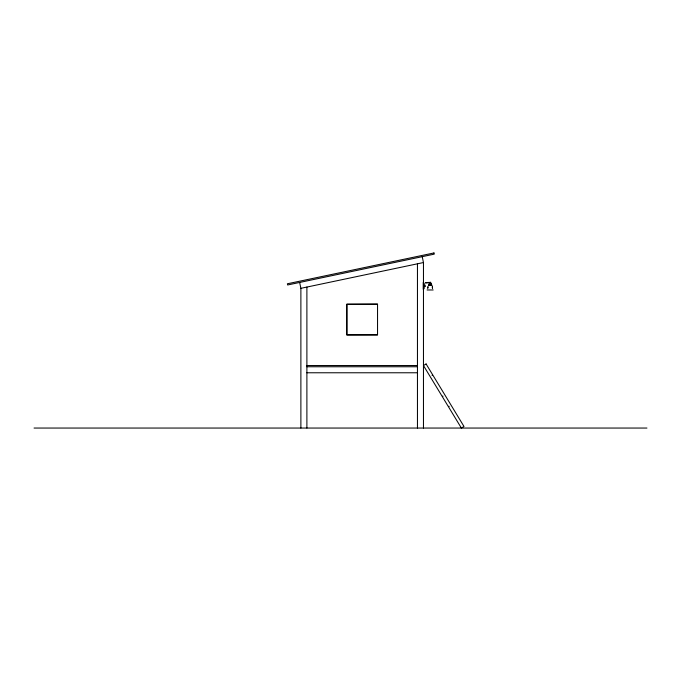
<?xml version="1.0" encoding="UTF-8"?>
<svg xmlns="http://www.w3.org/2000/svg" width="681" height="681" viewBox="0 0 681 681"><rect width="100%" height="100%" fill="white"/><g stroke="black" fill="none" stroke-linecap="round" stroke-linejoin="round"><path stroke-width="1.02" d="M427.923 286.761L427.83 287.637M428.017 286.769L427.728 288.667M425.582 283.109L430.903 282.351L425.659 282.572M300.883 428.051L300.883 288.327L423.463 262.543L422.229 256.669M377.546 304.169L346.85 304.245L346.85 334.89L377.546 334.814L377.546 304.169L346.816 304.245L346.816 334.89L377.495 334.89M429.66 283.032L430.613 283.032M429.294 283.577L430.979 283.577M429.294 283.739L430.979 283.739M429.107 283.841L431.158 283.841M429.107 284.428L431.158 284.428M428.417 285.007L431.856 285.007M424.527 285.279L425.506 285.279M428.417 285.305L431.856 285.305M428.417 285.484L431.856 285.484M424.527 286.531L425.506 286.531M427.089 289.97L433.184 289.97M306.893 365.535L417.453 365.535M306.893 366.761L417.453 366.761M306.893 372.771L417.453 372.771M34.05 428.051L646.95 428.051M432.248 286.769L432.546 288.667M299.649 282.445L300.883 288.327M432.401 287.348L432.35 286.761M424.467 285.526L424.467 286.318M424.297 285.526L424.297 286.318M424.229 285.526L424.178 286.318M424.033 283.296L424.033 288.514M423.642 282.419L423.642 289.391M423.463 262.543L423.463 428.051M423.259 282.419L423.259 289.391M417.453 263.811L417.453 428.051M306.893 287.059L306.893 428.051M432.06 375.231A0.919 0.919 0 0 1 432.409 375.563M442.931 396.461A0.919 0.919 0 0 1 442.812 396.001M449.128 406.642A0.919 0.919 0 0 1 448.89 406.225M426.085 363.952L423.463 365.535L461.369 428.051L463.991 426.468L426.085 363.952M433.967 252.949L287.399 283.773L287.654 284.973L434.223 254.149L433.967 252.949"/></g></svg>
